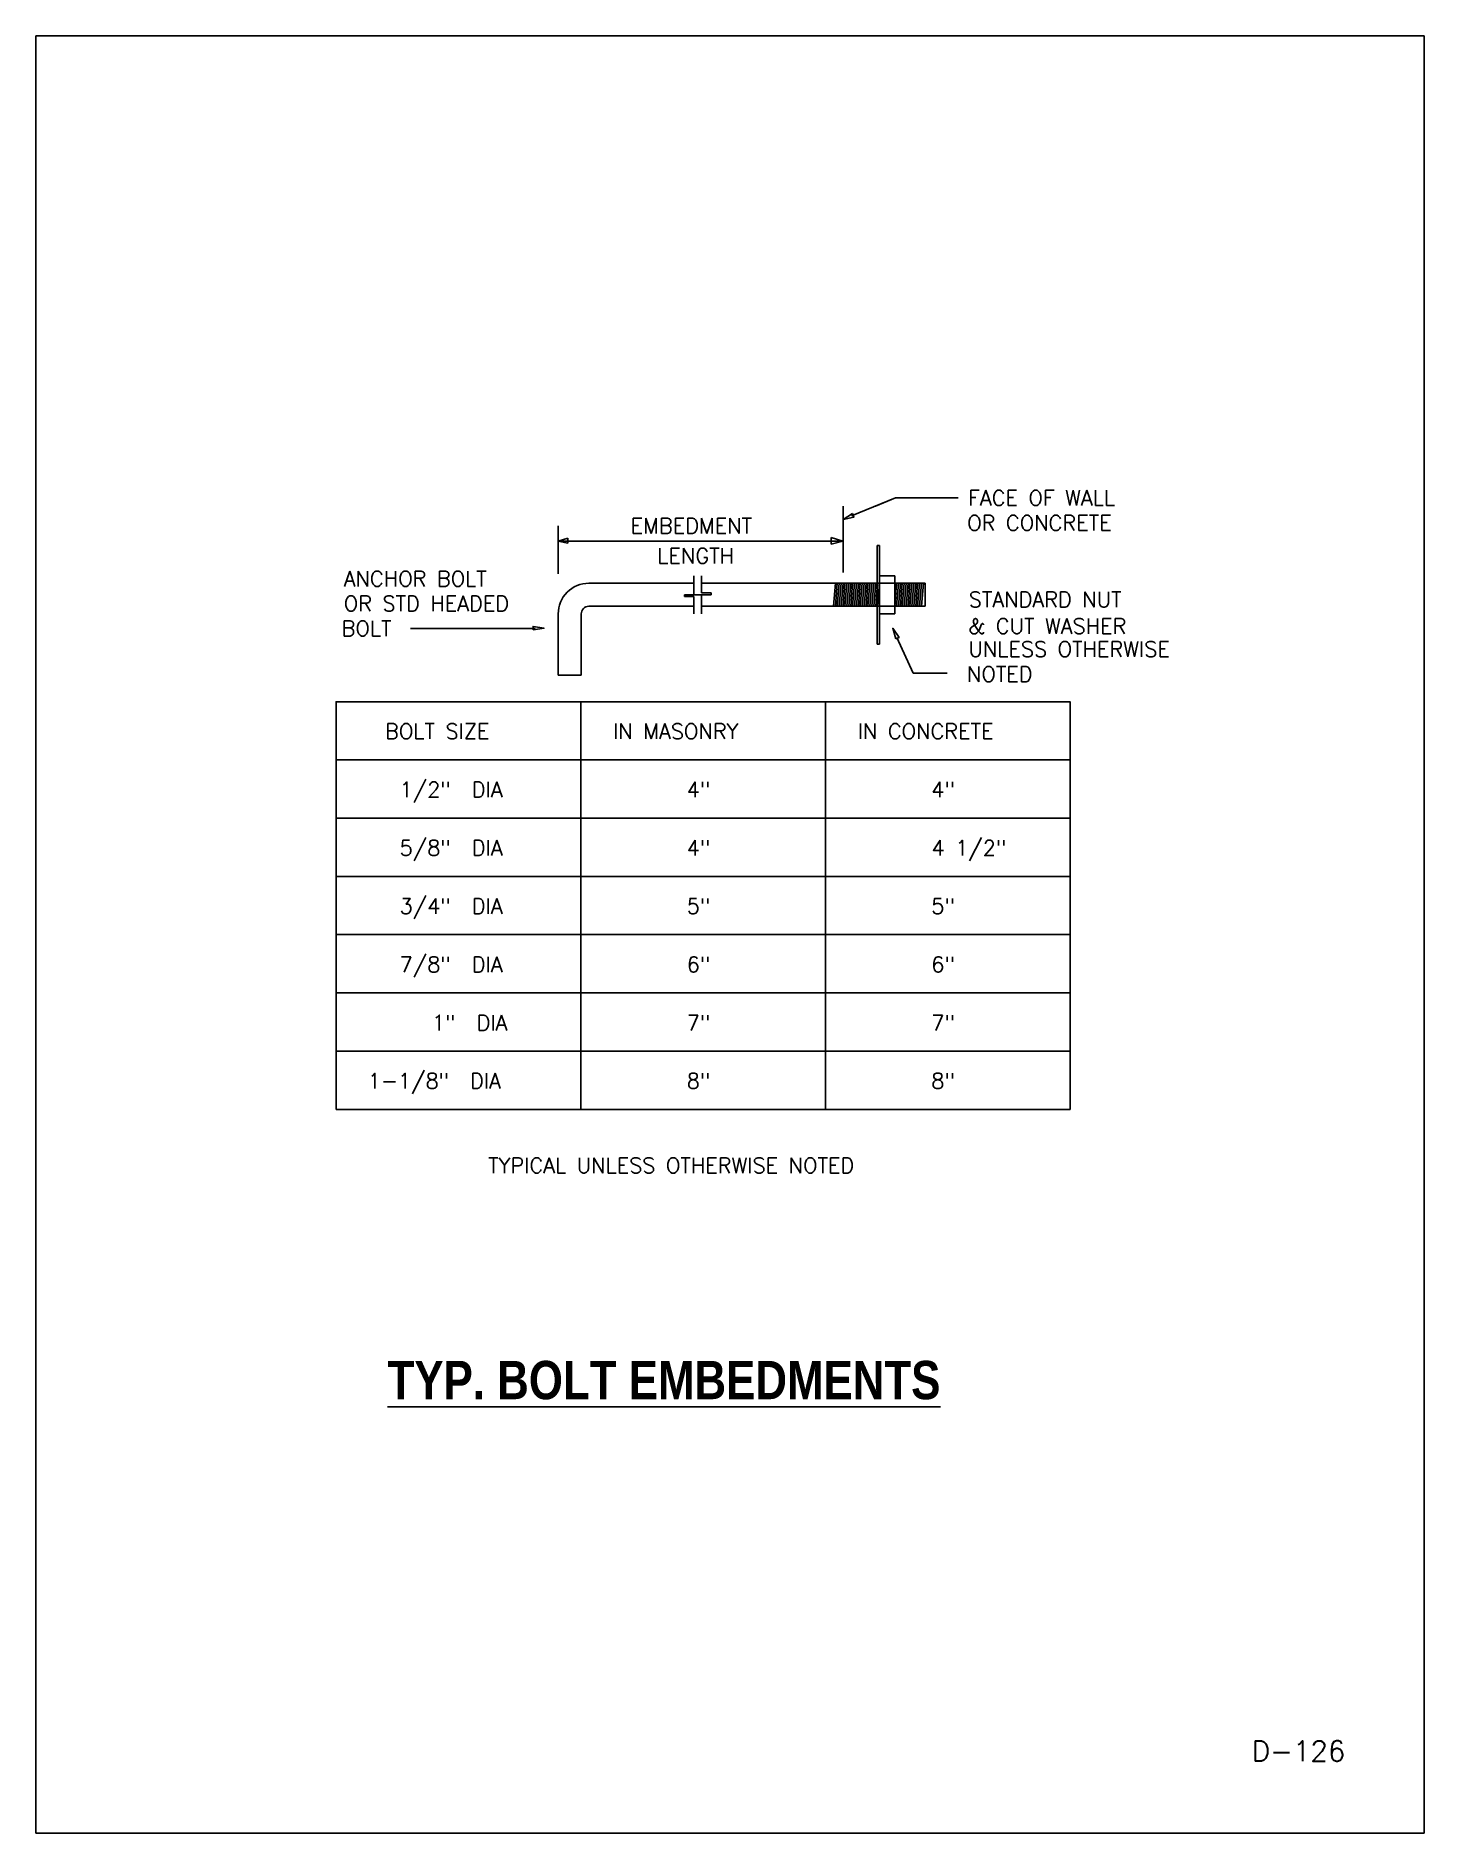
# Model space of a CAD drawing. Extents: x 0 to 8.5, y 0 to 11.
import ezdxf
from ezdxf.enums import TextEntityAlignment as Align

# ---------------------------------------------------------------- set-up
doc = ezdxf.new("R2010")
doc.units = 0
doc.header["$MEASUREMENT"] = 0
for name, pattern in [('7A', [0.288714, 0.288714]), ('DEFAULT', [0]), ('DIM', [0]), ('SOLID', [0])]:
    doc.linetypes.add(name, pattern=pattern)
doc.layers.get('0').update_dxf_attribs({"linetype": 'CONTINUOUS'})
doc.styles.get("Standard").update_dxf_attribs({"font": 'simplex.shx'})

msp = doc.modelspace()

# ---------------------------------------------------------------- linework, layer by layer
at = {"linetype": 'DEFAULT'}
for p, q in [((4.994, 8.062), (5.264, 8.172)), ((5.264, 8.172), (5.141, 8.122)), ((4.942, 8.122), (4.942, 7.715)), ((3.198, 7.708), (3.198, 8.001)), ((5.152, 7.278), (5.152, 7.881)), ((5.152, 7.881), (5.165, 7.881)), ((5.165, 7.881), (5.165, 7.696)), ((3.385, 7.65), (4.029, 7.65)), ((4.029, 7.579), (4.029, 7.696)), ((4.076, 7.696), (4.076, 7.591)), ((4.076, 7.65), (5.165, 7.65)), ((4.076, 7.591), (4.135, 7.591)), ((4.135, 7.591), (4.135, 7.579)), ((4.884, 7.509), (4.896, 7.65)), ((4.896, 7.509), (4.907, 7.65)), ((4.907, 7.509), (4.919, 7.65)), ((4.919, 7.509), (4.931, 7.65)), ((4.931, 7.509), (4.943, 7.65)), ((4.943, 7.509), (4.954, 7.65)), ((4.954, 7.509), (4.966, 7.65)), ((4.966, 7.509), (4.978, 7.65)), ((4.978, 7.509), (4.989, 7.65)), ((4.989, 7.509), (5.001, 7.65)), ((5.001, 7.509), (5.013, 7.65)), ((5.013, 7.509), (5.025, 7.65)), ((5.025, 7.509), (5.036, 7.65)), ((5.036, 7.509), (5.048, 7.65)), ((5.048, 7.509), (5.06, 7.65)), ((5.06, 7.509), (5.071, 7.65)), ((5.071, 7.509), (5.083, 7.65)), ((5.083, 7.509), (5.095, 7.65)), ((5.095, 7.509), (5.106, 7.65)), ((5.106, 7.509), (5.118, 7.65)), ((5.118, 7.509), (5.13, 7.65)), ((5.13, 7.509), (5.142, 7.65)), ((5.142, 7.509), (5.153, 7.65)), ((5.153, 7.509), (5.165, 7.65)), ((5.165, 7.462), (5.165, 7.696)), ((5.165, 7.696), (5.259, 7.696)), ((5.165, 7.65), (5.259, 7.65)), ((5.259, 7.696), (5.259, 7.462)), ((5.259, 7.65), (5.446, 7.65)), ((5.259, 7.509), (5.27, 7.65)), ((5.27, 7.509), (5.282, 7.65)), ((5.282, 7.509), (5.294, 7.65)), ((5.294, 7.509), (5.305, 7.65)), ((5.305, 7.509), (5.317, 7.65)), ((5.317, 7.509), (5.329, 7.65)), ((5.329, 7.509), (5.341, 7.65)), ((5.341, 7.509), (5.352, 7.65)), ((5.352, 7.509), (5.364, 7.65)), ((5.364, 7.509), (5.376, 7.65)), ((5.376, 7.509), (5.387, 7.65)), ((5.387, 7.509), (5.399, 7.65)), ((5.399, 7.509), (5.411, 7.65)), ((5.411, 7.509), (5.423, 7.65)), ((5.423, 7.509), (5.434, 7.65)), ((5.446, 7.65), (5.446, 7.509)), ((4.029, 7.509), (3.385, 7.509)), ((4.135, 7.579), (3.971, 7.579)), ((3.971, 7.579), (3.971, 7.568)), ((3.971, 7.568), (4.029, 7.568)), ((4.029, 7.568), (4.029, 7.462)), ((4.076, 7.462), (4.076, 7.579)), ((5.165, 7.509), (4.076, 7.509)), ((5.259, 7.509), (5.165, 7.509)), ((5.446, 7.509), (5.259, 7.509)), ((3.056, 7.374), (2.294, 7.374)), ((2.294, 7.374), (2.897, 7.374)), ((3.198, 7.088), (3.198, 7.462)), ((3.339, 7.462), (3.339, 7.088)), ((5.165, 7.465), (5.165, 7.278)), ((5.259, 7.462), (5.165, 7.462)), ((5.165, 7.278), (5.152, 7.278)), ((5.271, 7.318), (5.372, 7.099)), ((3.339, 7.088), (3.198, 7.088)), ((5.372, 7.099), (5.579, 7.099)), ((6.332, 6.212), (1.838, 6.212)), ((6.332, 5.855), (1.838, 5.855)), ((6.332, 5.499), (1.838, 5.499)), ((6.332, 5.142), (1.838, 5.142)), ((6.332, 4.785), (1.838, 4.785))]:
    msp.add_line(p, q, dxfattribs=at)
at = {"linetype": 'Continuous'}
for p, q in [((5.647, 8.172), (5.264, 8.172)), ((3.198, 7.908), (3.257, 7.925)), ((3.257, 7.925), (3.257, 7.895)), ((4.941, 7.908), (4.869, 7.929)), ((4.869, 7.929), (4.869, 7.889)), ((3.198, 7.907), (3.198, 7.908)), ((3.257, 7.895), (3.198, 7.908)), ((3.198, 7.908), (3.198, 7.908)), ((4.869, 7.889), (4.941, 7.907)), ((4.941, 7.907), (4.941, 7.908))]:
    msp.add_line(p, q, dxfattribs=at)
at = {"linetype": 'DIM'}
msp.add_line((3.198, 7.908), (4.942, 7.908), dxfattribs=at)
at = {"linetype": '7A'}
for p, q in [((3.336, 4.429), (3.336, 6.925)), ((4.834, 6.925), (4.834, 4.429)), ((6.332, 6.569), (1.838, 6.569))]:
    msp.add_line(p, q, dxfattribs=at)
at = {"linetype": 'Continuous'}
msp.add_lwpolyline([(0, 0), (8.5, 0), (8.5, 11), (0, 11)], close=True, dxfattribs=at)
at = {"linetype": 'SOLID'}
for points in [[(5.001, 8.076), (5.009, 8.055), (4.942, 8.04)], [(3.044, 7.364), (3.044, 7.386), (3.112, 7.375)], [(5.265, 7.309), (5.285, 7.318), (5.247, 7.375)]]:
    msp.add_lwpolyline(points, close=True, dxfattribs=at)
at = {"linetype": 'DEFAULT'}
for points in [[(3.385, 7.65, 0.414214), (3.198, 7.462)], [(3.385, 7.509, 0.414214), (3.339, 7.462)]]:
    msp.add_lwpolyline(points, format="xyb", dxfattribs=at)
at = {"linetype": '7A'}
msp.add_lwpolyline([(1.838, 4.429), (6.332, 4.429), (6.332, 6.925), (1.838, 6.925)], close=True, dxfattribs=at)

# ---------------------------------------------------------------- texts
for s, height, p in [('FACE OF WALL', 0.09375, (5.708, 8.125)), ('EMBEDMENT', 0.0938, (3.642, 7.955)), ('OR CONCRETE', 0.09375, (5.703, 7.972)), ('LENGTH', 0.0938, (3.805, 7.771)), ('ANCHOR BOLT', 0.09375, (1.885, 7.631)), ('STANDARD NUT', 0.09375, (5.712, 7.504)), ('OR STD HEADED', 0.09375, (1.885, 7.479)), ('BOLT', 0.0938, (1.872, 7.327)), ('& CUT WASHER ', 0.09375, (5.709, 7.341)), ('UNLESS OTHERWISE', 0.09375, (5.71, 7.2)), ('NOTED', 0.0938, (5.701, 7.047)), ('BOLT SIZE', 0.0938, (2.138, 6.697)), ('IN MASONRY', 0.0938, (3.534, 6.697)), ('IN CONCRETE', 0.09375, (5.032, 6.697)), ('1/2"  DIA', 0.0938, (2.227, 6.34)), ('4"', 0.0938, (3.985, 6.34)), ('4"', 0.0938, (5.483, 6.34)), ('5/8"  DIA', 0.0938, (2.227, 5.983)), ('4"', 0.0938, (3.985, 5.983)), ('4 1/2"', 0.0938, (5.484, 5.983)), ('3/4"  DIA', 0.0938, (2.227, 5.627)), ('5"', 0.0938, (3.985, 5.627)), ('5"', 0.0938, (5.483, 5.627)), ('7/8"  DIA', 0.0938, (2.227, 5.27)), ('6"', 0.0938, (3.985, 5.27)), ('6"', 0.0938, (5.483, 5.27)), ('1"  DIA', 0.0938, (2.425, 4.913)), ('7"', 0.0938, (3.985, 4.913)), ('7"', 0.0938, (5.483, 4.913)), ('1-1/8"  DIA', 0.09375, (2.032, 4.557)), ('8"', 0.0938, (3.985, 4.557)), ('8"', 0.0938, (5.483, 4.557)), ('TYPICAL UNLESS OTHERWISE NOTED', 0.09375, (2.769, 4.04))]:
    msp.add_text(s, height=height).set_placement(p)
at = {"linetype": 'Continuous'}
msp.add_text('D-126', height=0.125, dxfattribs=at).set_placement((8.018, 0.44), align=Align.RIGHT)
at = {"linetype": 'Continuous', "insert": (2.153, 2.89), "char_height": 0.23438, "width": 4.93359, "attachment_point": 1}
msp.add_mtext('{\\fTechnicBold|b0|i0|c2|p2;\\LTYP. BOLT EMBEDMENTS}', dxfattribs=at)

doc.saveas('drawing.dxf')
